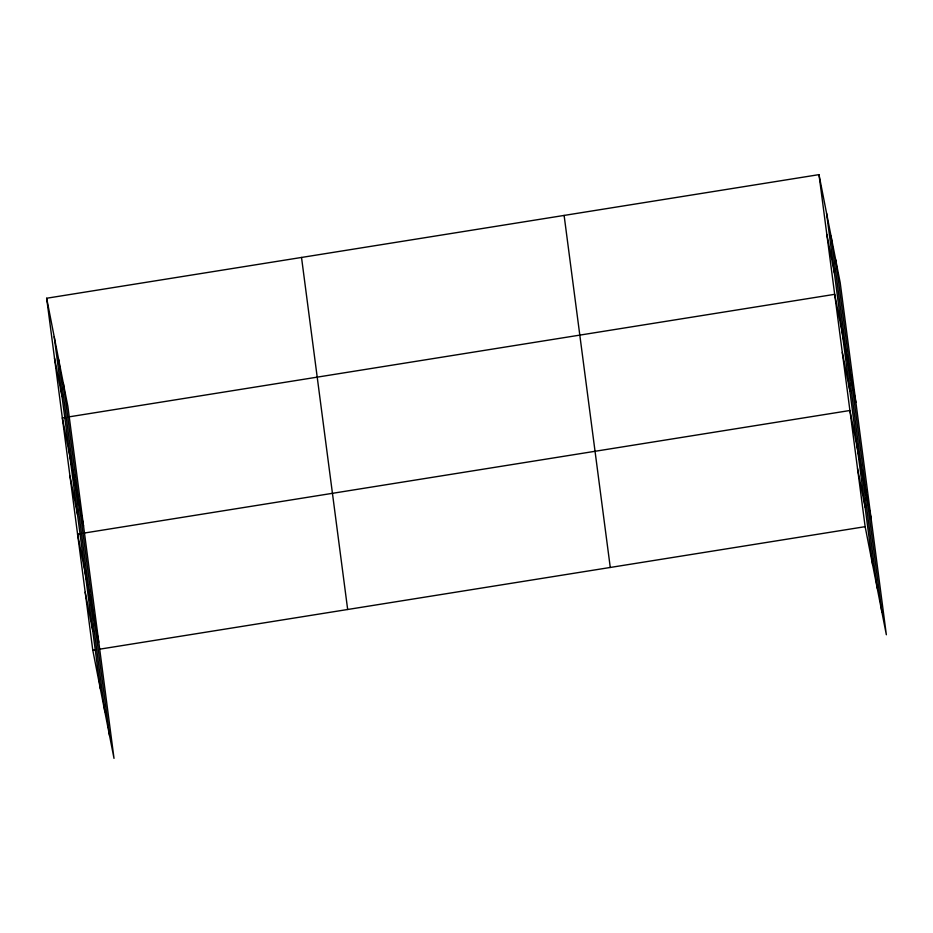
<?xml version="1.0" encoding="UTF-8"?>
<svg xmlns="http://www.w3.org/2000/svg" width="933" height="933" viewBox="0 0 933 933"><rect width="100%" height="100%" fill="white"/><g stroke="black" fill="none" stroke-linecap="round" stroke-linejoin="round"><path stroke-width="1.4" d="M46.65 298.245L67.852 406.333L114.013 758.366L92.799 650.278L46.65 298.245L818.987 174.634L840.201 282.722L886.35 634.755L865.148 526.667L818.987 174.634M65.205 417.483L62.336 417.937L83.55 526.025M68.074 417.016L834.685 294.327L855.888 402.415M80.436 533.653L77.567 534.108L98.781 642.196M83.305 533.198L849.916 410.497L871.119 518.585M92.799 650.278L95.667 649.823M99.959 649.135L865.148 526.667M826.836 234.486L834.394 272.996M842.301 352.417L849.858 390.927M857.532 468.588L865.089 507.109M54.499 358.097L62.056 396.607M69.952 476.028L77.509 514.538M85.183 592.198L92.74 630.708M835.7 259.759L881.848 611.803M831.058 236.107L877.207 588.14M826.545 213.156L872.705 565.188M564.115 215.43L610.275 567.462M301.522 257.45L347.671 609.494M63.351 383.37L109.499 735.402M58.709 359.718L104.858 711.751M54.207 336.766L100.356 688.799"/></g></svg>
